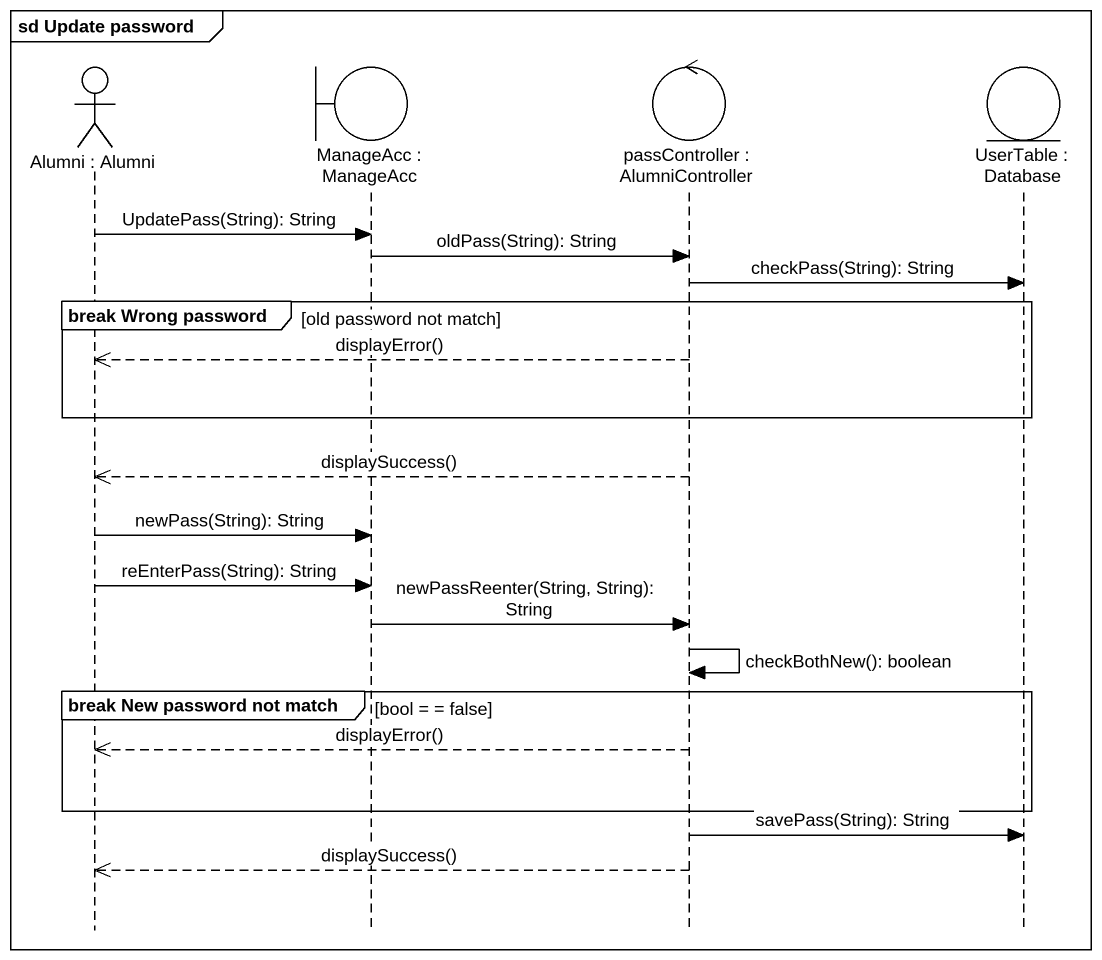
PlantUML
@startuml
mainframe sd Update password
hide footbox
actor "Alumni : Alumni" as Alumni
boundary "ManageAcc : ManageAcc" as ManageAcc
control "passController : AlumniController" as passController
entity "UserTable : Database" as UserTable

Alumni -> ManageAcc : UpdatePass(String): String
ManageAcc -> passController : oldPass(String): String
passController -> UserTable : checkPass(String): String
group break Wrong password [old password not match]
  passController -->> Alumni : displayError()
end
passController -->> Alumni : displaySuccess()
Alumni -> ManageAcc : newPass(String): String
Alumni -> ManageAcc : reEnterPass(String): String
ManageAcc -> passController : newPassReenter(String, String): String
passController -> passController : checkBothNew(): boolean
group break New password not match [bool = = false]
  passController -->> Alumni : displayError()
end
passController -> UserTable : savePass(String): String
passController -->> Alumni : displaySuccess()
@enduml
